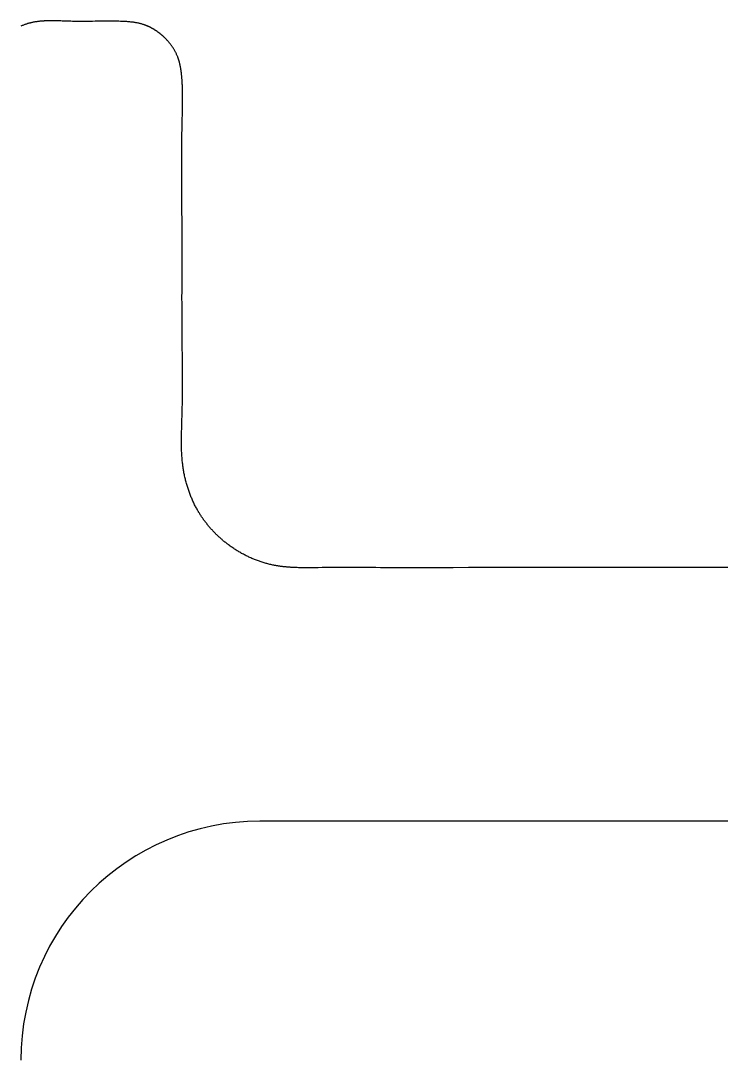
# Model space of a CAD drawing. Header units: millimetres. Extents: x -9 to 276, y -90 to 14.
# Drawn here: x 11.7 to 17.78, y 4.97 to 14 of the extents above; entities that cross this region are included whole.
import ezdxf

# ---------------------------------------------------------------- set-up
doc = ezdxf.new("R2010")
doc.units = ezdxf.units.MM
doc.layers.add('BLACK', color=7, linetype='CONTINUOUS')

msp = doc.modelspace()

# ---------------------------------------------------------------- linework, layer by layer
at = {"layer": 'BLACK', "linetype": 'Continuous'}
for p, q in [((11.834782, 13.989723), (11.829416, 13.988894)), ((11.840159, 13.990506), (11.834782, 13.989723)), ((11.845546, 13.991246), (11.840159, 13.990506)), ((11.850944, 13.991944), (11.845546, 13.991246)), ((11.856351, 13.992599), (11.850944, 13.991944)), ((11.861769, 13.993214), (11.856351, 13.992599)), ((11.867196, 13.993789), (11.861769, 13.993214)), ((11.872632, 13.994325), (11.867196, 13.993789)), ((11.878078, 13.994823), (11.872632, 13.994325)), ((11.883532, 13.995285), (11.878078, 13.994823)), ((11.888995, 13.995711), (11.883532, 13.995285)), ((11.894467, 13.996102), (11.888995, 13.995711)), ((11.899946, 13.99646), (11.894467, 13.996102)), ((11.905433, 13.996784), (11.899946, 13.99646)), ((11.910928, 13.997077), (11.905433, 13.996784)), ((11.916429, 13.997339), (11.910928, 13.997077)), ((11.921938, 13.997571), (11.916429, 13.997339)), ((11.927454, 13.997775), (11.921938, 13.997571)), ((11.932976, 13.99795), (11.927454, 13.997775)), ((11.938505, 13.998099), (11.932976, 13.99795)), ((11.944039, 13.998222), (11.938505, 13.998099)), ((11.949579, 13.99832), (11.944039, 13.998222)), ((11.955125, 13.998394), (11.949579, 13.99832)), ((11.960676, 13.998446), (11.955125, 13.998394)), ((11.966232, 13.998475), (11.960676, 13.998446)), ((11.971792, 13.998484), (11.966232, 13.998475)), ((11.982927, 13.998443), (11.971792, 13.998484)), ((11.994077, 13.99833), (11.982927, 13.998443)), ((12.00524, 13.998154), (11.994077, 13.99833)), ((12.016416, 13.997922), (12.00524, 13.998154)), ((12.027601, 13.997643), (12.016416, 13.997922)), ((12.038793, 13.997324), (12.027601, 13.997643)), ((12.049991, 13.996973), (12.038793, 13.997324)), ((12.061193, 13.996599), (12.049991, 13.996973)), ((12.083598, 13.99581), (12.061193, 13.996599)), ((12.098274, 13.99529), (12.083598, 13.99581)), ((12.118467, 13.994606), (12.098274, 13.99529)), ((12.135052, 13.994103), (12.118467, 13.994606)), ((12.149653, 13.993725), (12.135052, 13.994103)), ((12.162088, 13.993463), (12.149653, 13.993725)), ((12.174505, 13.993257), (12.162088, 13.993463)), ((12.186905, 13.993101), (12.174505, 13.993257)), ((12.19929, 13.992994), (12.186905, 13.993101)), ((12.211659, 13.99293), (12.19929, 13.992994)), ((12.224014, 13.992907), (12.211659, 13.99293)), ((12.236355, 13.99292), (12.224014, 13.992907)), ((12.248684, 13.992966), (12.236355, 13.99292)), ((12.261001, 13.993041), (12.248684, 13.992966)), ((12.273306, 13.993143), (12.261001, 13.993041)), ((12.297888, 13.993407), (12.273306, 13.993143)), ((12.322435, 13.99373), (12.297888, 13.993407)), ((12.346955, 13.994081), (12.322435, 13.99373)), ((12.370046, 13.994413), (12.346955, 13.994081)), ((12.397991, 13.99478), (12.370046, 13.994413)), ((12.421159, 13.995024), (12.397991, 13.99478)), ((12.441668, 13.995175), (12.421159, 13.995024)), ((12.460413, 13.995243), (12.441668, 13.995175)), ((12.477875, 13.995235), (12.460413, 13.995243)), ((12.494345, 13.995155), (12.477875, 13.995235)), ((12.510018, 13.995004), (12.494345, 13.995155)), ((12.525033, 13.994784), (12.510018, 13.995004)), ((12.539492, 13.994497), (12.525033, 13.994784)), ((12.553472, 13.994144), (12.539492, 13.994497)), ((12.567034, 13.993725), (12.553472, 13.994144)), ((12.570711, 13.993598), (12.567034, 13.993725)), ((12.582543, 13.993143), (12.570711, 13.993598)), ((12.593482, 13.992652), (12.582543, 13.993143)), ((12.603738, 13.992119), (12.593482, 13.992652)), ((12.613445, 13.991541), (12.603738, 13.992119)), ((12.622696, 13.990915), (12.613445, 13.991541)), ((12.631559, 13.990241), (12.622696, 13.990915)), ((12.640086, 13.989516), (12.631559, 13.990241)), ((11.706709, 13.954), (11.701071, 13.951507)), ((11.712356, 13.956409), (11.706709, 13.954)), ((11.718008, 13.958734), (11.712356, 13.956409)), ((11.723664, 13.960975), (11.718008, 13.958734)), ((11.729323, 13.963131), (11.723664, 13.960975)), ((11.734983, 13.965203), (11.729323, 13.963131)), ((11.740109, 13.967006), (11.734983, 13.965203)), ((11.745251, 13.968747), (11.740109, 13.967006)), ((11.750408, 13.970426), (11.745251, 13.968747)), ((11.75558, 13.972045), (11.750408, 13.970426)), ((11.760767, 13.973603), (11.75558, 13.972045)), ((11.765968, 13.975104), (11.760767, 13.973603)), ((11.771183, 13.976546), (11.765968, 13.975104)), ((11.776412, 13.977932), (11.771183, 13.976546)), ((11.781655, 13.979262), (11.776412, 13.977932)), ((11.786912, 13.980538), (11.781655, 13.979262)), ((11.792182, 13.98176), (11.786912, 13.980538)), ((11.797464, 13.982929), (11.792182, 13.98176)), ((11.802759, 13.984047), (11.797464, 13.982929)), ((11.808067, 13.985114), (11.802759, 13.984047)), ((11.813387, 13.986131), (11.808067, 13.985114)), ((11.818718, 13.987099), (11.813387, 13.986131)), ((11.824061, 13.98802), (11.818718, 13.987099)), ((11.829416, 13.988894), (11.824061, 13.98802)), ((12.648316, 13.98874), (12.640086, 13.989516)), ((12.65628, 13.987913), (12.648316, 13.98874)), ((12.664006, 13.987033), (12.65628, 13.987913)), ((12.671514, 13.986101), (12.664006, 13.987033)), ((12.678822, 13.985116), (12.671514, 13.986101)), ((12.685946, 13.984078), (12.678822, 13.985116)), ((12.692899, 13.982986), (12.685946, 13.984078)), ((12.699692, 13.981842), (12.692899, 13.982986)), ((12.706337, 13.980643), (12.699692, 13.981842)), ((12.71284, 13.979391), (12.706337, 13.980643)), ((12.719212, 13.978085), (12.71284, 13.979391)), ((12.725458, 13.976725), (12.719212, 13.978085)), ((12.731585, 13.975311), (12.725458, 13.976725)), ((12.737599, 13.973843), (12.731585, 13.975311)), ((12.743506, 13.97232), (12.737599, 13.973843)), ((12.74931, 13.970743), (12.743506, 13.97232)), ((12.755015, 13.969112), (12.74931, 13.970743)), ((12.760626, 13.967426), (12.755015, 13.969112)), ((12.766147, 13.965685), (12.760626, 13.967426)), ((12.771581, 13.963889), (12.766147, 13.965685)), ((12.774785, 13.962791), (12.771581, 13.963889)), ((12.777504, 13.961835), (12.774785, 13.962791)), ((12.780216, 13.960861), (12.777504, 13.961835)), ((12.782934, 13.959863), (12.780216, 13.960861)), ((12.785645, 13.958847), (12.782934, 13.959863)), ((12.78836, 13.957807), (12.785645, 13.958847)), ((12.79107, 13.956748), (12.78836, 13.957807)), ((12.793783, 13.955666), (12.79107, 13.956748)), ((12.796491, 13.954564), (12.793783, 13.955666)), ((12.799202, 13.95344), (12.796491, 13.954564)), ((12.801906, 13.952296), (12.799202, 13.95344)), ((12.804615, 13.951129), (12.801906, 13.952296)), ((12.807316, 13.949943), (12.804615, 13.951129)), ((12.810021, 13.948733), (12.807316, 13.949943)), ((12.812719, 13.947505), (12.810021, 13.948733)), ((12.81542, 13.946253), (12.812719, 13.947505)), ((12.818114, 13.944983), (12.81542, 13.946253)), ((12.820811, 13.943688), (12.818114, 13.944983)), ((12.8235, 13.942375), (12.820811, 13.943688)), ((12.826192, 13.941039), (12.8235, 13.942375)), ((12.828876, 13.939683), (12.826192, 13.941039)), ((12.831563, 13.938304), (12.828876, 13.939683)), ((12.834241, 13.936907), (12.831563, 13.938304)), ((12.836922, 13.935485), (12.834241, 13.936907)), ((12.839594, 13.934046), (12.836922, 13.935485)), ((12.842268, 13.932583), (12.839594, 13.934046)), ((12.844934, 13.931101), (12.842268, 13.932583)), ((12.847601, 13.929595), (12.844934, 13.931101)), ((12.850259, 13.928072), (12.847601, 13.929595)), ((12.852918, 13.926525), (12.850259, 13.928072)), ((12.855569, 13.924959), (12.852918, 13.926525)), ((12.858219, 13.92337), (12.855569, 13.924959)), ((12.860861, 13.921764), (12.858219, 13.92337)), ((12.863503, 13.920133), (12.860861, 13.921764)), ((12.866135, 13.918485), (12.863503, 13.920133)), ((12.868767, 13.916813), (12.866135, 13.918485)), ((12.871389, 13.915123), (12.868767, 13.916813)), ((12.874011, 13.91341), (12.871389, 13.915123)), ((12.876623, 13.91168), (12.874011, 13.91341)), ((12.879233, 13.909926), (12.876623, 13.91168)), ((12.881834, 13.908155), (12.879233, 13.909926)), ((12.884432, 13.906361), (12.881834, 13.908155)), ((12.887021, 13.904549), (12.884432, 13.906361)), ((12.889607, 13.902715), (12.887021, 13.904549)), ((12.892182, 13.900863), (12.889607, 13.902715)), ((12.894755, 13.898988), (12.892182, 13.900863)), ((12.897317, 13.897097), (12.894755, 13.898988)), ((12.899876, 13.895183), (12.897317, 13.897097)), ((12.902423, 13.893253), (12.899876, 13.895183)), ((12.904967, 13.891299), (12.902423, 13.893253)), ((12.907499, 13.88933), (12.904967, 13.891299)), ((12.910028, 13.887338), (12.907499, 13.88933)), ((12.912544, 13.88533), (12.910028, 13.887338)), ((12.915056, 13.8833), (12.912544, 13.88533)), ((12.917556, 13.881254), (12.915056, 13.8833)), ((12.92005, 13.879186), (12.917556, 13.881254)), ((12.922532, 13.877103), (12.92005, 13.879186)), ((12.925009, 13.874998), (12.922532, 13.877103)), ((12.927472, 13.872877), (12.925009, 13.874998)), ((12.92993, 13.870735), (12.927472, 13.872877)), ((12.932374, 13.868578), (12.92993, 13.870735)), ((12.934812, 13.866401), (12.932374, 13.868578)), ((12.937237, 13.864208), (12.934812, 13.866401)), ((12.939654, 13.861995), (12.937237, 13.864208)), ((12.942057, 13.859767), (12.939654, 13.861995)), ((12.944453, 13.857519), (12.942057, 13.859767)), ((12.946835, 13.855256), (12.944453, 13.857519)), ((12.95026, 13.851954), (12.946835, 13.855256)), ((12.954924, 13.847361), (12.95026, 13.851954)), ((12.959521, 13.842722), (12.954924, 13.847361)), ((12.964049, 13.83804), (12.959521, 13.842722)), ((12.968507, 13.833316), (12.964049, 13.83804)), ((12.972893, 13.828552), (12.968507, 13.833316)), ((12.977207, 13.823749), (12.972893, 13.828552)), ((12.981446, 13.81891), (12.977207, 13.823749)), ((12.985611, 13.814035), (12.981446, 13.81891)), ((12.989699, 13.809126), (12.985611, 13.814035)), ((12.993711, 13.804186), (12.989699, 13.809126)), ((12.997644, 13.799215), (12.993711, 13.804186)), ((13.001499, 13.794216), (12.997644, 13.799215)), ((13.005275, 13.789189), (13.001499, 13.794216)), ((13.00897, 13.784137), (13.005275, 13.789189)), ((13.012585, 13.77906), (13.00897, 13.784137)), ((13.016118, 13.773961), (13.012585, 13.77906)), ((13.019569, 13.76884), (13.016118, 13.773961)), ((13.022938, 13.763698), (13.019569, 13.76884)), ((13.026225, 13.758539), (13.022938, 13.763698)), ((13.029428, 13.753361), (13.026225, 13.758539)), ((13.032548, 13.748168), (13.029428, 13.753361)), ((13.035584, 13.74296), (13.032548, 13.748168)), ((13.038536, 13.737737), (13.035584, 13.74296)), ((13.041403, 13.732503), (13.038536, 13.737737)), ((13.044187, 13.727256), (13.041403, 13.732503)), ((13.046886, 13.721999), (13.044187, 13.727256)), ((13.049501, 13.716733), (13.046886, 13.721999)), ((13.052031, 13.711458), (13.049501, 13.716733)), ((13.054477, 13.706176), (13.052031, 13.711458)), ((13.056838, 13.700887), (13.054477, 13.706176)), ((13.059115, 13.695592), (13.056838, 13.700887)), ((13.061308, 13.690292), (13.059115, 13.695592)), ((13.063416, 13.684988), (13.061308, 13.690292)), ((13.063697, 13.684264), (13.063416, 13.684988)), ((13.064731, 13.681567), (13.063697, 13.684264)), ((13.065745, 13.678863), (13.064731, 13.681567)), ((13.066752, 13.676121), (13.065745, 13.678863)), ((13.06774, 13.673372), (13.066752, 13.676121)), ((13.068721, 13.670583), (13.06774, 13.673372)), ((13.069682, 13.667788), (13.068721, 13.670583)), ((13.070636, 13.664951), (13.069682, 13.667788)), ((13.071571, 13.662108), (13.070636, 13.664951)), ((13.072499, 13.65922), (13.071571, 13.662108)), ((13.073408, 13.656326), (13.072499, 13.65922)), ((13.07431, 13.653386), (13.073408, 13.656326)), ((13.075193, 13.650439), (13.07431, 13.653386)), ((13.076069, 13.647444), (13.075193, 13.650439)), ((13.076926, 13.644442), (13.076069, 13.647444)), ((13.077776, 13.641388), (13.076926, 13.644442)), ((13.078607, 13.638329), (13.077776, 13.641388)), ((13.079432, 13.635214), (13.078607, 13.638329)), ((13.080237, 13.632093), (13.079432, 13.635214)), ((13.081036, 13.628914), (13.080237, 13.632093)), ((13.081816, 13.625729), (13.081036, 13.628914)), ((13.082589, 13.622482), (13.081816, 13.625729)), ((13.083343, 13.619229), (13.082589, 13.622482)), ((13.084092, 13.615911), (13.083343, 13.619229)), ((13.08482, 13.612586), (13.084092, 13.615911)), ((13.085543, 13.60919), (13.08482, 13.612586)), ((13.086247, 13.605789), (13.085543, 13.60919)), ((13.086945, 13.602311), (13.086247, 13.605789)), ((13.087624, 13.598828), (13.086945, 13.602311)), ((13.088297, 13.595262), (13.087624, 13.598828)), ((13.088951, 13.591691), (13.088297, 13.595262)), ((13.0896, 13.58803), (13.088951, 13.591691)), ((13.09023, 13.584365), (13.0896, 13.58803)), ((13.090855, 13.580601), (13.09023, 13.584365)), ((13.09146, 13.576832), (13.090855, 13.580601)), ((13.092061, 13.572957), (13.09146, 13.576832)), ((13.092642, 13.569075), (13.092061, 13.572957)), ((13.09322, 13.565076), (13.092642, 13.569075)), ((13.093777, 13.561071), (13.09322, 13.565076)), ((13.094332, 13.556933), (13.093777, 13.561071)), ((13.094867, 13.552791), (13.094332, 13.556933)), ((13.0954, 13.548498), (13.094867, 13.552791)), ((13.095913, 13.544201), (13.0954, 13.548498)), ((13.096425, 13.539731), (13.095913, 13.544201)), ((13.096917, 13.535257), (13.096425, 13.539731)), ((13.097409, 13.530581), (13.096917, 13.535257)), ((13.09788, 13.525902), (13.097409, 13.530581)), ((13.098355, 13.520981), (13.09788, 13.525902)), ((13.098808, 13.516057), (13.098355, 13.520981)), ((13.099267, 13.510835), (13.098808, 13.516057)), ((13.099705, 13.505611), (13.099267, 13.510835)), ((13.100153, 13.500004), (13.099705, 13.505611)), ((13.100579, 13.494394), (13.100153, 13.500004)), ((13.101022, 13.488257), (13.100579, 13.494394)), ((13.101444, 13.482118), (13.101022, 13.488257)), ((13.102147, 13.471154), (13.101444, 13.482118)), ((13.102788, 13.460191), (13.102147, 13.471154)), ((13.103368, 13.449228), (13.102788, 13.460191)), ((13.103891, 13.438265), (13.103368, 13.449228)), ((13.104358, 13.427303), (13.103891, 13.438265)), ((13.104771, 13.416341), (13.104358, 13.427303)), ((13.105132, 13.405379), (13.104771, 13.416341)), ((13.105443, 13.394417), (13.105132, 13.405379)), ((13.105706, 13.383456), (13.105443, 13.394417)), ((13.105924, 13.372495), (13.105706, 13.383456)), ((13.106097, 13.361534), (13.105924, 13.372495)), ((13.106228, 13.350573), (13.106097, 13.361534)), ((13.106006, 13.262894), (13.106139, 13.273854)), ((13.106139, 13.273854), (13.106245, 13.284813)), ((13.106319, 13.339613), (13.106228, 13.350573)), ((13.106245, 13.284813), (13.106324, 13.295773)), ((13.106372, 13.328652), (13.106319, 13.339613)), ((13.106324, 13.295773), (13.106373, 13.306732)), ((13.106389, 13.317692), (13.106372, 13.328652)), ((13.106373, 13.306732), (13.106389, 13.317692)), ((13.104249, 13.175224), (13.104776, 13.197141)), ((13.104776, 13.197141), (13.105255, 13.219058)), ((13.105255, 13.219058), (13.105671, 13.240976)), ((13.105671, 13.240976), (13.105849, 13.251935)), ((13.105849, 13.251935), (13.106006, 13.262894)), ((13.101444, 13.06523), (13.102128, 13.093448)), ((13.102128, 13.093448), (13.103115, 13.13139)), ((13.103115, 13.13139), (13.10369, 13.153307)), ((13.10369, 13.153307), (13.104249, 13.175224)), ((13.099952, 12.988003), (13.100273, 13.00731)), ((13.100273, 13.00731), (13.100628, 13.026617)), ((13.100628, 13.026617), (13.101018, 13.045923)), ((13.101018, 13.045923), (13.101444, 13.06523)), ((13.098815, 12.891466), (13.098984, 12.910774)), ((13.098984, 12.910774), (13.099181, 12.930081)), ((13.099181, 12.930081), (13.099407, 12.949388)), ((13.099407, 12.949388), (13.099664, 12.968696)), ((13.099664, 12.968696), (13.099952, 12.988003)), ((13.098397, 12.814234), (13.098466, 12.833542)), ((13.098466, 12.833542), (13.098557, 12.85285)), ((13.098557, 12.85285), (13.098673, 12.872158)), ((13.098673, 12.872158), (13.098815, 12.891466)), ((13.098321, 12.756309), (13.098326, 12.775618)), ((13.098366, 12.717692), (13.098321, 12.756309)), ((13.098326, 12.775618), (13.098351, 12.794926)), ((13.098351, 12.794926), (13.098397, 12.814234)), ((13.098477, 12.679074), (13.098366, 12.717692)), ((13.098644, 12.640456), (13.098477, 12.679074)), ((13.098857, 12.601837), (13.098644, 12.640456)), ((13.099108, 12.563218), (13.098857, 12.601837)), ((13.099387, 12.524598), (13.099108, 12.563218)), ((13.099992, 12.447357), (13.099387, 12.524598)), ((13.100375, 12.399036), (13.099992, 12.447357)), ((13.100863, 12.333326), (13.100375, 12.399036)), ((13.101207, 12.279211), (13.100863, 12.333326)), ((13.101445, 12.231454), (13.101207, 12.279211)), ((13.10161, 12.182686), (13.101445, 12.231454)), ((13.101702, 12.133918), (13.10161, 12.182686)), ((13.101732, 12.085149), (13.101702, 12.133918)), ((13.101645, 11.987613), (13.101709, 12.036381)), ((13.101709, 12.036381), (13.101732, 12.085149)), ((13.101306, 11.841313), (13.101549, 11.938845)), ((13.101549, 11.938845), (13.101645, 11.987613)), ((13.101224, 11.809895), (13.101306, 11.841313)), ((13.101019, 11.723135), (13.101224, 11.809895)), ((13.100881, 11.594207), (13.100911, 11.654193)), ((13.100911, 11.654193), (13.101019, 11.723135)), ((13.100922, 11.539898), (13.100881, 11.594207)), ((13.101031, 11.489626), (13.100922, 11.539898)), ((13.101206, 11.442427), (13.101031, 11.489626)), ((13.101446, 11.397677), (13.101206, 11.442427)), ((13.101615, 11.372396), (13.101446, 11.397677)), ((13.101807, 11.347116), (13.101615, 11.372396)), ((13.102245, 11.296558), (13.101807, 11.347116)), ((13.102734, 11.246001), (13.102245, 11.296558)), ((13.103248, 11.195446), (13.102734, 11.246001)), ((13.103611, 11.159912), (13.103248, 11.195446)), ((13.104235, 11.096082), (13.103611, 11.159912)), ((13.104684, 11.044319), (13.104235, 11.096082)), ((13.105014, 10.998921), (13.104684, 11.044319)), ((13.105244, 10.957644), (13.105014, 10.998921)), ((13.105387, 10.919332), (13.105244, 10.957644)), ((13.105343, 10.816357), (13.105433, 10.849073)), ((13.105448, 10.883292), (13.105387, 10.919332)), ((13.105433, 10.849073), (13.105448, 10.883292)), ((13.10465, 10.725169), (13.10495, 10.754562)), ((13.10495, 10.754562), (13.105182, 10.784912)), ((13.105182, 10.784912), (13.105343, 10.816357)), ((13.103344, 10.641722), (13.103846, 10.668831)), ((13.103846, 10.668831), (13.104281, 10.696622)), ((13.104281, 10.696622), (13.10465, 10.725169)), ((13.10064, 10.537365), (13.101446, 10.563901)), ((13.101446, 10.563901), (13.102144, 10.589307)), ((13.102144, 10.589307), (13.102777, 10.615232)), ((13.102777, 10.615232), (13.103344, 10.641722)), ((13.098037, 10.454392), (13.098775, 10.479032)), ((13.098775, 10.479032), (13.09979, 10.510827)), ((13.09979, 10.510827), (13.10064, 10.537365)), ((13.096291, 10.365607), (13.096447, 10.380944)), ((13.096447, 10.380944), (13.09669, 10.397166)), ((13.09669, 10.397166), (13.097026, 10.414514)), ((13.097026, 10.414514), (13.097468, 10.433365)), ((13.097468, 10.433365), (13.098037, 10.454392)), ((13.096217, 10.350994), (13.096291, 10.365607)), ((13.096221, 10.336988), (13.096217, 10.350994)), ((13.096301, 10.3235), (13.096221, 10.336988)), ((13.096453, 10.310464), (13.096301, 10.3235)), ((13.096678, 10.297824), (13.096453, 10.310464)), ((13.096972, 10.285539), (13.096678, 10.297824)), ((13.097337, 10.273573), (13.096972, 10.285539)), ((13.097769, 10.261894), (13.097337, 10.273573)), ((13.098269, 10.250478), (13.097769, 10.261894)), ((13.098836, 10.239303), (13.098269, 10.250478)), ((13.09947, 10.228351), (13.098836, 10.239303)), ((13.100169, 10.217603), (13.09947, 10.228351)), ((13.100935, 10.207048), (13.100169, 10.217603)), ((13.101765, 10.19667), (13.100935, 10.207048)), ((13.102661, 10.186459), (13.101765, 10.19667)), ((13.103621, 10.176405), (13.102661, 10.186459)), ((13.104646, 10.166498), (13.103621, 10.176405)), ((13.105735, 10.156731), (13.104646, 10.166498)), ((13.106889, 10.147094), (13.105735, 10.156731)), ((13.107663, 10.140976), (13.106889, 10.147094)), ((13.108943, 10.131376), (13.107663, 10.140976)), ((13.110301, 10.121799), (13.108943, 10.131376)), ((13.111736, 10.112248), (13.110301, 10.121799)), ((13.113247, 10.102725), (13.111736, 10.112248)), ((13.114835, 10.09323), (13.113247, 10.102725)), ((13.116498, 10.083765), (13.114835, 10.09323)), ((13.118237, 10.074331), (13.116498, 10.083765)), ((13.12005, 10.064931), (13.118237, 10.074331)), ((13.121939, 10.055565), (13.12005, 10.064931)), ((13.123901, 10.046235), (13.121939, 10.055565)), ((13.125937, 10.036941), (13.123901, 10.046235)), ((13.128046, 10.027686), (13.125937, 10.036941)), ((13.130228, 10.018471), (13.128046, 10.027686)), ((13.132483, 10.009296), (13.130228, 10.018471)), ((13.134809, 10.000162), (13.132483, 10.009296)), ((13.137207, 9.991072), (13.134809, 10.000162)), ((13.139675, 9.982026), (13.137207, 9.991072)), ((13.142213, 9.973024), (13.139675, 9.982026)), ((13.144822, 9.964069), (13.142213, 9.973024)), ((13.147499, 9.955161), (13.144822, 9.964069)), ((13.150246, 9.9463), (13.147499, 9.955161)), ((13.15306, 9.937489), (13.150246, 9.9463)), ((13.155943, 9.928727), (13.15306, 9.937489)), ((13.158892, 9.920016), (13.155943, 9.928727)), ((13.161909, 9.911357), (13.158892, 9.920016)), ((13.164991, 9.90275), (13.161909, 9.911357)), ((13.168139, 9.894195), (13.164991, 9.90275)), ((13.171352, 9.885695), (13.168139, 9.894195)), ((13.17463, 9.877248), (13.171352, 9.885695)), ((13.177972, 9.868857), (13.17463, 9.877248)), ((13.181377, 9.860522), (13.177972, 9.868857)), ((13.184845, 9.852242), (13.181377, 9.860522)), ((13.188376, 9.84402), (13.184845, 9.852242)), ((13.191969, 9.835855), (13.188376, 9.84402)), ((13.195623, 9.827748), (13.191969, 9.835855)), ((13.199339, 9.8197), (13.195623, 9.827748)), ((13.203114, 9.81171), (13.199339, 9.8197)), ((13.20695, 9.80378), (13.203114, 9.81171)), ((13.210846, 9.79591), (13.20695, 9.80378)), ((13.2148, 9.7881), (13.210846, 9.79591)), ((13.218813, 9.78035), (13.2148, 9.7881)), ((13.222884, 9.772662), (13.218813, 9.78035)), ((13.227013, 9.765034), (13.222884, 9.772662)), ((13.231198, 9.757469), (13.227013, 9.765034)), ((13.235441, 9.749965), (13.231198, 9.757469)), ((13.238845, 9.744059), (13.235441, 9.749965)), ((13.241027, 9.740325), (13.238845, 9.744059)), ((13.243226, 9.736602), (13.241027, 9.740325)), ((13.245447, 9.732882), (13.243226, 9.736602)), ((13.247684, 9.729172), (13.245447, 9.732882)), ((13.249943, 9.725467), (13.247684, 9.729172)), ((13.252219, 9.721771), (13.249943, 9.725467)), ((13.254516, 9.71808), (13.252219, 9.721771)), ((13.25683, 9.714398), (13.254516, 9.71808)), ((13.259165, 9.710722), (13.25683, 9.714398)), ((13.261517, 9.707056), (13.259165, 9.710722)), ((13.26389, 9.703394), (13.261517, 9.707056)), ((13.26628, 9.699744), (13.26389, 9.703394)), ((13.26869, 9.696098), (13.26628, 9.699744)), ((13.271117, 9.692463), (13.26869, 9.696098)), ((13.273565, 9.688833), (13.271117, 9.692463)), ((13.27603, 9.685214), (13.273565, 9.688833)), ((13.278515, 9.681601), (13.27603, 9.685214)), ((13.281017, 9.677999), (13.278515, 9.681601)), ((13.28354, 9.674402), (13.281017, 9.677999)), ((13.286079, 9.670817), (13.28354, 9.674402)), ((13.288638, 9.667238), (13.286079, 9.670817)), ((13.291213, 9.66367), (13.288638, 9.667238)), ((13.293809, 9.660109), (13.291213, 9.66367)), ((13.296421, 9.656559), (13.293809, 9.660109)), ((13.299054, 9.653016), (13.296421, 9.656559)), ((13.301702, 9.649485), (13.299054, 9.653016)), ((13.30437, 9.64596), (13.301702, 9.649485)), ((13.307055, 9.642447), (13.30437, 9.64596)), ((13.309759, 9.638942), (13.307055, 9.642447)), ((13.312479, 9.635448), (13.309759, 9.638942)), ((13.315219, 9.631962), (13.312479, 9.635448)), ((13.317974, 9.628489), (13.315219, 9.631962)), ((13.320749, 9.625022), (13.317974, 9.628489)), ((13.32354, 9.621569), (13.320749, 9.625022)), ((13.32635, 9.618123), (13.32354, 9.621569)), ((13.329176, 9.61469), (13.32635, 9.618123)), ((13.332021, 9.611265), (13.329176, 9.61469)), ((13.334881, 9.607853), (13.332021, 9.611265)), ((13.337761, 9.604449), (13.334881, 9.607853)), ((13.340655, 9.601059), (13.337761, 9.604449)), ((13.343569, 9.597677), (13.340655, 9.601059)), ((13.346497, 9.594308), (13.343569, 9.597677)), ((13.349445, 9.590948), (13.346497, 9.594308)), ((13.352407, 9.587602), (13.349445, 9.590948)), ((13.355388, 9.584265), (13.352407, 9.587602)), ((13.358383, 9.580941), (13.355388, 9.584265)), ((13.361397, 9.577627), (13.358383, 9.580941)), ((13.364426, 9.574326), (13.361397, 9.577627)), ((13.367472, 9.571036), (13.364426, 9.574326)), ((13.370533, 9.567759), (13.367472, 9.571036)), ((13.373612, 9.564493), (13.370533, 9.567759)), ((13.376706, 9.56124), (13.373612, 9.564493)), ((13.379817, 9.557998), (13.376706, 9.56124)), ((13.382942, 9.55477), (13.379817, 9.557998)), ((13.386085, 9.551553), (13.382942, 9.55477)), ((13.389242, 9.54835), (13.386085, 9.551553)), ((13.392416, 9.545158), (13.389242, 9.54835)), ((13.395604, 9.54198), (13.392416, 9.545158)), ((13.398808, 9.538814), (13.395604, 9.54198)), ((13.402027, 9.535662), (13.398808, 9.538814)), ((13.405262, 9.532522), (13.402027, 9.535662)), ((13.408512, 9.529397), (13.405262, 9.532522)), ((13.411777, 9.526284), (13.408512, 9.529397)), ((13.415056, 9.523185), (13.411777, 9.526284)), ((13.418351, 9.520099), (13.415056, 9.523185)), ((13.421659, 9.517027), (13.418351, 9.520099)), ((13.424983, 9.513969), (13.421659, 9.517027)), ((13.428321, 9.510925), (13.424983, 9.513969)), ((13.431674, 9.507894), (13.428321, 9.510925)), ((13.43504, 9.504878), (13.431674, 9.507894)), ((13.438421, 9.501876), (13.43504, 9.504878)), ((13.441816, 9.498889), (13.438421, 9.501876)), ((13.445225, 9.495915), (13.441816, 9.498889)), ((13.448647, 9.492957), (13.445225, 9.495915)), ((13.452083, 9.490013), (13.448647, 9.492957)), ((13.455533, 9.487083), (13.452083, 9.490013)), ((13.458996, 9.484169), (13.455533, 9.487083)), ((13.462472, 9.481269), (13.458996, 9.484169)), ((13.465962, 9.478385), (13.462472, 9.481269)), ((13.469465, 9.475515), (13.465962, 9.478385)), ((13.472981, 9.472661), (13.469465, 9.475515)), ((13.476509, 9.469823), (13.472981, 9.472661)), ((13.480051, 9.466999), (13.476509, 9.469823)), ((13.483604, 9.464191), (13.480051, 9.466999)), ((13.487171, 9.461399), (13.483604, 9.464191)), ((13.490749, 9.458623), (13.487171, 9.461399)), ((13.49434, 9.455862), (13.490749, 9.458623)), ((13.497943, 9.453117), (13.49434, 9.455862)), ((13.501558, 9.450389), (13.497943, 9.453117)), ((13.505185, 9.447676), (13.501558, 9.450389)), ((13.512474, 9.4423), (13.505185, 9.447676)), ((13.519809, 9.436989), (13.512474, 9.4423)), ((13.527188, 9.431744), (13.519809, 9.436989)), ((13.534612, 9.426566), (13.527188, 9.431744)), ((13.542078, 9.421456), (13.534612, 9.426566)), ((13.549586, 9.416415), (13.542078, 9.421456)), ((13.557134, 9.411442), (13.549586, 9.416415)), ((13.564723, 9.406539), (13.557134, 9.411442)), ((13.572349, 9.401706), (13.564723, 9.406539)), ((13.580014, 9.396944), (13.572349, 9.401706)), ((13.587714, 9.392254), (13.580014, 9.396944)), ((13.59545, 9.387635), (13.587714, 9.392254)), ((13.603221, 9.383089), (13.59545, 9.387635)), ((13.611024, 9.378617), (13.603221, 9.383089)), ((13.61886, 9.374218), (13.611024, 9.378617)), ((13.626727, 9.369893), (13.61886, 9.374218)), ((13.634623, 9.365643), (13.626727, 9.369893)), ((13.642549, 9.361468), (13.634623, 9.365643)), ((13.650502, 9.357369), (13.642549, 9.361468)), ((13.658482, 9.353345), (13.650502, 9.357369)), ((13.666488, 9.349399), (13.658482, 9.353345)), ((13.674518, 9.345529), (13.666488, 9.349399)), ((13.682572, 9.341736), (13.674518, 9.345529)), ((13.690649, 9.338021), (13.682572, 9.341736)), ((13.698747, 9.334384), (13.690649, 9.338021)), ((13.706866, 9.330826), (13.698747, 9.334384)), ((13.715004, 9.327346), (13.706866, 9.330826)), ((13.72316, 9.323945), (13.715004, 9.327346)), ((13.731334, 9.320623), (13.72316, 9.323945)), ((13.739524, 9.317381), (13.731334, 9.320623)), ((13.747729, 9.314219), (13.739524, 9.317381)), ((13.755949, 9.311137), (13.747729, 9.314219)), ((13.764182, 9.308134), (13.755949, 9.311137)), ((13.772428, 9.305213), (13.764182, 9.308134)), ((13.780685, 9.302371), (13.772428, 9.305213)), ((13.788953, 9.299611), (13.780685, 9.302371)), ((13.79723, 9.296931), (13.788953, 9.299611)), ((13.805517, 9.294333), (13.79723, 9.296931)), ((13.81381, 9.291816), (13.805517, 9.294333)), ((13.822111, 9.28938), (13.81381, 9.291816)), ((13.830418, 9.287025), (13.822111, 9.28938)), ((13.83873, 9.284752), (13.830418, 9.287025)), ((13.847046, 9.28256), (13.83873, 9.284752)), ((13.855366, 9.28045), (13.847046, 9.28256)), ((13.863688, 9.278422), (13.855366, 9.28045)), ((13.872013, 9.276475), (13.863688, 9.278422)), ((13.880338, 9.27461), (13.872013, 9.276475)), ((13.888663, 9.272827), (13.880338, 9.27461)), ((13.896988, 9.271125), (13.888663, 9.272827)), ((13.902876, 9.26997), (13.896988, 9.271125)), ((13.908772, 9.268855), (13.902876, 9.26997)), ((13.914674, 9.267777), (13.908772, 9.268855)), ((13.920583, 9.266736), (13.914674, 9.267777)), ((13.926499, 9.265733), (13.920583, 9.266736)), ((13.932422, 9.264765), (13.926499, 9.265733)), ((13.938351, 9.263833), (13.932422, 9.264765)), ((13.944287, 9.262936), (13.938351, 9.263833)), ((13.950229, 9.262073), (13.944287, 9.262936)), ((13.956177, 9.261244), (13.950229, 9.262073)), ((13.962131, 9.260449), (13.956177, 9.261244)), ((13.968091, 9.259685), (13.962131, 9.260449)), ((13.974057, 9.258954), (13.968091, 9.259685)), ((13.980029, 9.258254), (13.974057, 9.258954)), ((13.986006, 9.257584), (13.980029, 9.258254)), ((13.991989, 9.256945), (13.986006, 9.257584)), ((13.997977, 9.256335), (13.991989, 9.256945)), ((14.003971, 9.255753), (13.997977, 9.256335)), ((14.009969, 9.2552), (14.003971, 9.255753)), ((14.015973, 9.254675), (14.009969, 9.2552)), ((14.021982, 9.254177), (14.015973, 9.254675)), ((14.027995, 9.253705), (14.021982, 9.254177)), ((14.034013, 9.253258), (14.027995, 9.253705)), ((14.040036, 9.252837), (14.034013, 9.253258)), ((14.046063, 9.25244), (14.040036, 9.252837)), ((14.052094, 9.252068), (14.046063, 9.25244)), ((14.058129, 9.251718), (14.052094, 9.252068)), ((14.064169, 9.251391), (14.058129, 9.251718)), ((14.070213, 9.251087), (14.064169, 9.251391)), ((14.07626, 9.250803), (14.070213, 9.251087)), ((14.082311, 9.250541), (14.07626, 9.250803)), ((14.088366, 9.250299), (14.082311, 9.250541)), ((14.100486, 9.249873), (14.088366, 9.250299)), ((14.112619, 9.24952), (14.100486, 9.249873)), ((14.124765, 9.249237), (14.112619, 9.24952)), ((14.136921, 9.249017), (14.124765, 9.249237)), ((14.149088, 9.248855), (14.136921, 9.249017)), ((14.161264, 9.248748), (14.149088, 9.248855)), ((14.173449, 9.24869), (14.161264, 9.248748)), ((14.185641, 9.248676), (14.173449, 9.24869)), ((14.19784, 9.248701), (14.185641, 9.248676)), ((14.210044, 9.248761), (14.19784, 9.248701)), ((14.222253, 9.24885), (14.210044, 9.248761)), ((14.234465, 9.248963), (14.222253, 9.24885)), ((14.258898, 9.249244), (14.234465, 9.248963)), ((14.283335, 9.249564), (14.258898, 9.249244)), ((14.317368, 9.250001), (14.283335, 9.249564)), ((14.339804, 9.250243), (14.317368, 9.250001)), ((14.36223, 9.250442), (14.339804, 9.250243)), ((14.384645, 9.250601), (14.36223, 9.250442)), ((14.40705, 9.250722), (14.384645, 9.250601)), ((14.429446, 9.250808), (14.40705, 9.250722)), ((14.451834, 9.250862), (14.429446, 9.250808)), ((14.474214, 9.250888), (14.451834, 9.250862)), ((14.496588, 9.250888), (14.474214, 9.250888)), ((14.518956, 9.250864), (14.496588, 9.250888)), ((14.541319, 9.250821), (14.518956, 9.250864)), ((14.586031, 9.250684), (14.541319, 9.250821)), ((14.630732, 9.250501), (14.586031, 9.250684)), ((14.675426, 9.250296), (14.630732, 9.250501)), ((14.740873, 9.250001), (14.675426, 9.250296)), ((14.782604, 9.249843), (14.740873, 9.250001)), ((14.824342, 9.249712), (14.782604, 9.249843)), ((14.866086, 9.249607), (14.824342, 9.249712)), ((14.907837, 9.249527), (14.866086, 9.249607)), ((14.949593, 9.249468), (14.907837, 9.249527)), ((14.991355, 9.249429), (14.949593, 9.249468)), ((15.074892, 9.249406), (14.991355, 9.249429)), ((15.158444, 9.249441), (15.074892, 9.249406)), ((15.242008, 9.249521), (15.158444, 9.249441)), ((15.409154, 9.249754), (15.242008, 9.249521)), ((15.454724, 9.249822), (15.409154, 9.249754)), ((15.587884, 9.25), (15.454724, 9.249822)), ((15.671859, 9.250078), (15.587884, 9.25)), ((15.755827, 9.250128), (15.671859, 9.250078)), ((15.839788, 9.250154), (15.755827, 9.250128)), ((15.923745, 9.25016), (15.839788, 9.250154)), ((16.091646, 9.250129), (15.923745, 9.25016)), ((16.259539, 9.250066), (16.091646, 9.250129)), ((16.434895, 9.25), (16.259539, 9.250066)), ((16.613867, 9.249963), (16.434895, 9.25)), ((16.792846, 9.249954), (16.613867, 9.249963)), ((17.150817, 9.249985), (16.792846, 9.249954)), ((17.281905, 9.25), (17.150817, 9.249985)), ((17.615582, 9.250024), (17.281905, 9.25)), ((17.949255, 9.250031), (17.615582, 9.250024)), ((24.32645, 7.04795), (13.776449, 7.04795))]:
    msp.add_line(p, q, dxfattribs=at)
at = {"layer": 'BLACK'}
msp.add_arc((13.776454, 4.972946), 2.075004, 90.0001381, 179.9998896, dxfattribs=at)

doc.saveas('drawing.dxf')
